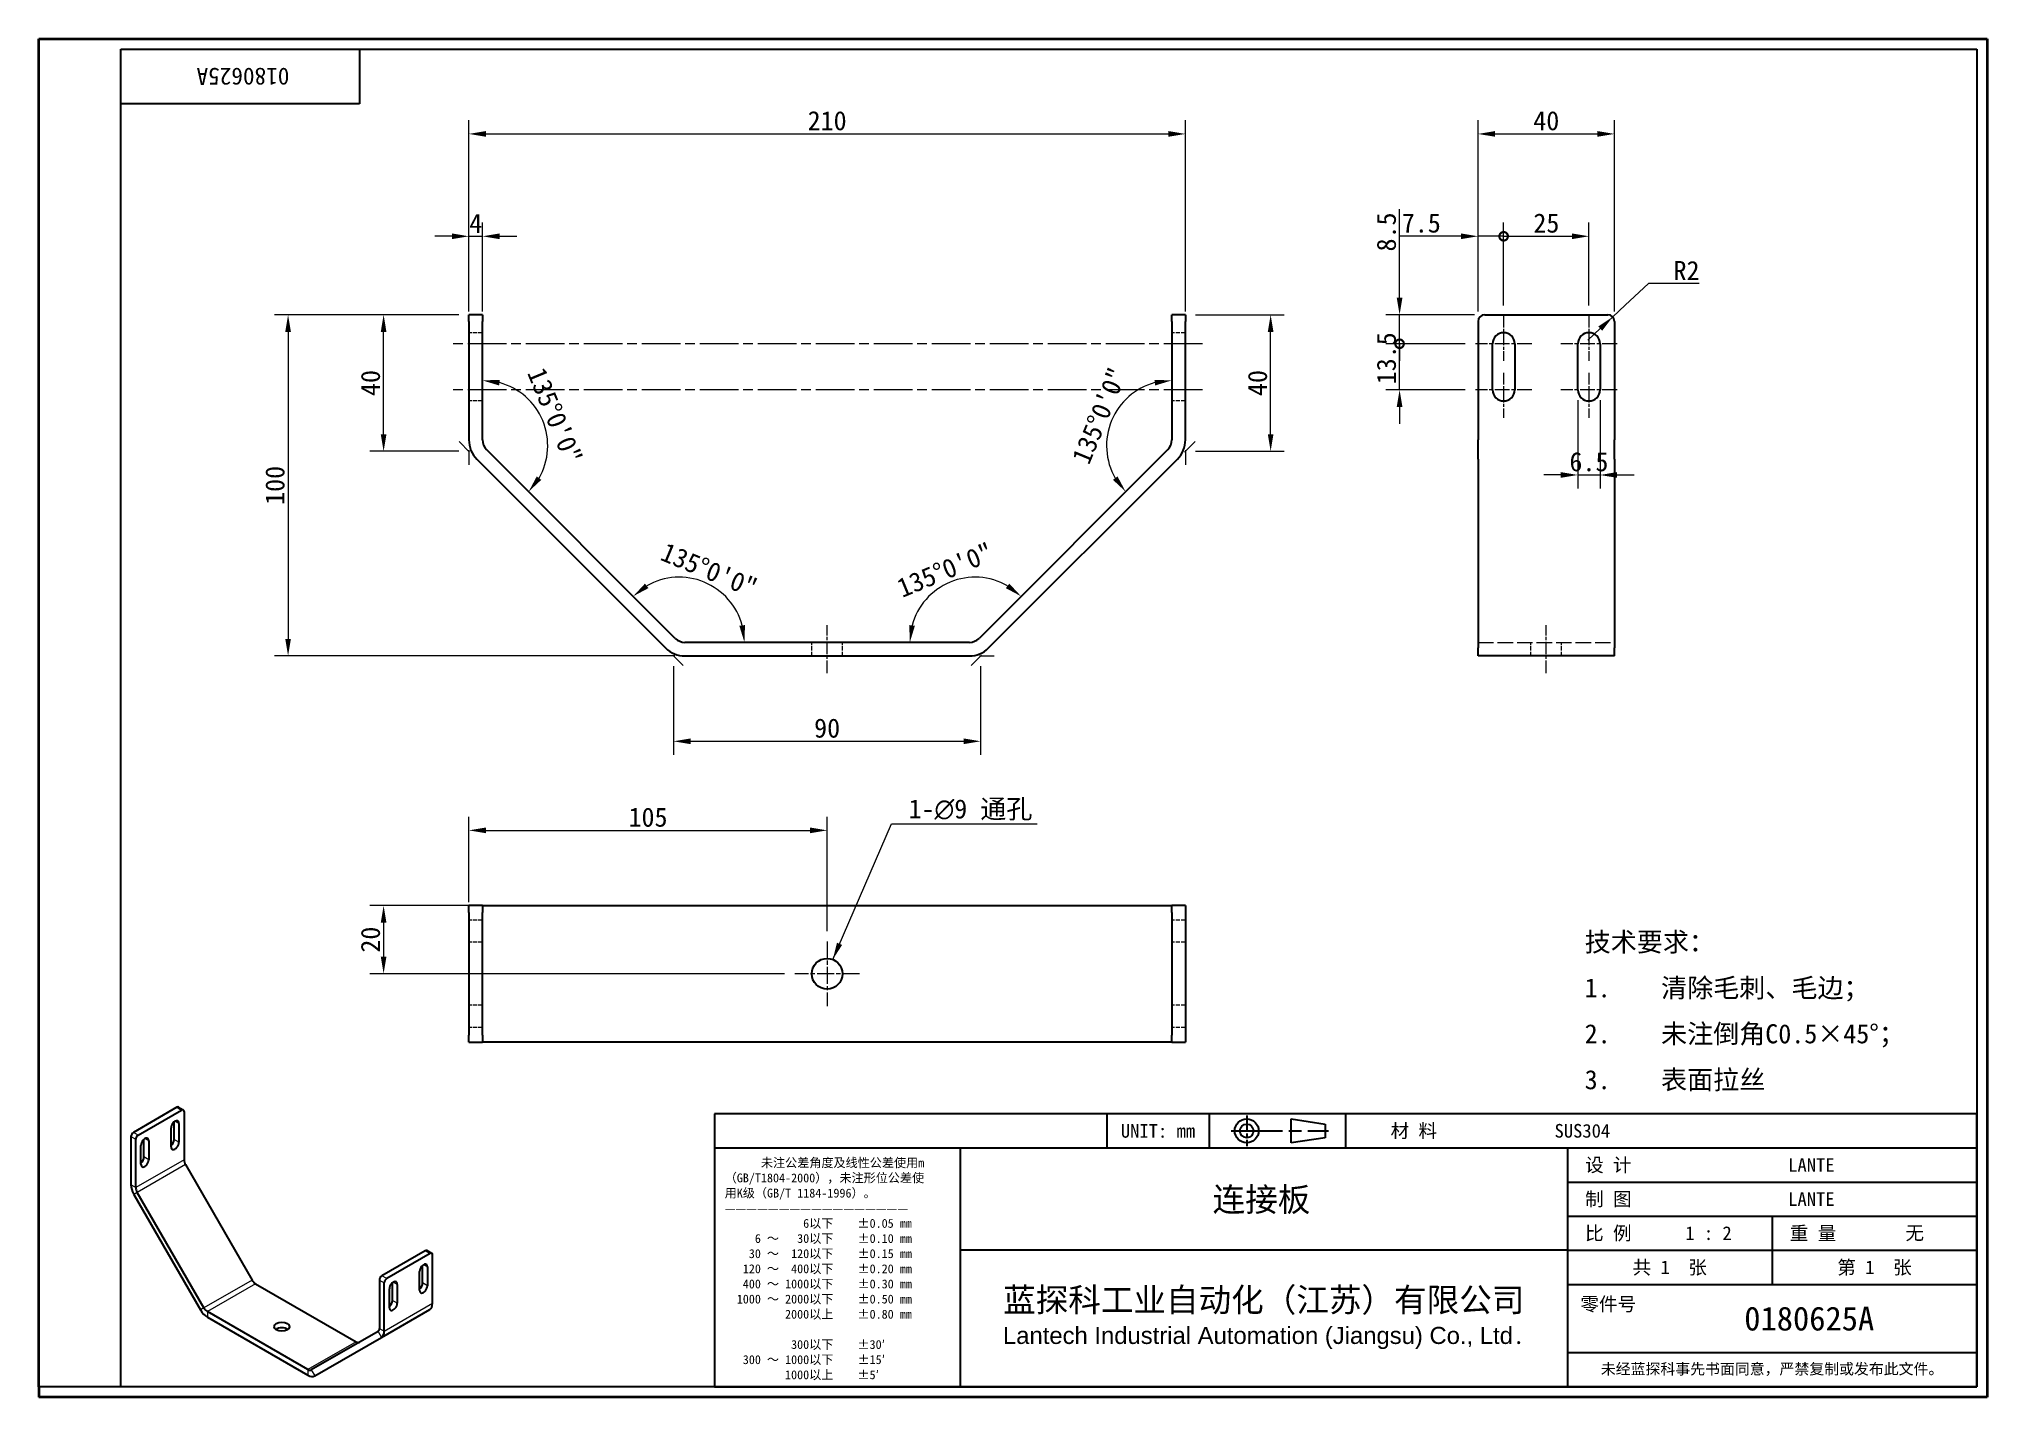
# Model space of a CAD drawing. Header units: millimetres. Extents: x 12 to 583, y 11 to 409.
import ezdxf
from ezdxf.enums import TextEntityAlignment as Align

# ---------------------------------------------------------------- set-up
doc = ezdxf.new("R2010")
doc.units = ezdxf.units.MM
doc.header["$LTSCALE"] = 2
doc.linetypes.add('CHAIN', pattern=[0.3543, 0.2362, -0.0295, 0.0591, -0.0295])
doc.linetypes.add('DASHED', pattern=[0.2067, 0.1654, -0.0413])
for name, color, linetype, lineweight in [('1', 7, 'Continuous', 18), ('可见 (ISO)', 7, 'Continuous', 25), ('可见窄的 (ISO)', 7, 'Continuous', 18), ('图框 (ISO)', 7, 'Continuous', 35), ('标题 (ISO)', 7, 'Continuous', 25)]:
    doc.layers.add(name, color=color, linetype=linetype, lineweight=lineweight)
for name, color, linetype, lineweight, true_color in [('中心标记 (ISO)', 1, 'CHAIN', 18, 0xff0000), ('中心线 (ISO)', 1, 'CHAIN', 18, 0xff0000), ('尺寸 (ISO)', 7, 'Continuous', 18, 0x008000), ('符号 (ISO)', 7, 'Continuous', 18, 0x008000), ('隐藏 (ISO)', 5, 'DASHED', 18, 0x0000ff)]:
    doc.layers.add(name, color=color, linetype=linetype, lineweight=lineweight, true_color=true_color)
doc.styles.add('文本样式164', font='SimSun.ttf')
doc.styles.add('文本样式165', font='SimSun.ttf')
doc.styles.add('文本样式74', font='SimSun.ttf')
doc.styles.add('最新国标', font='simfang.ttf')
doc.styles.add('注释文本 (ISO)', font='simfang.ttf')
doc.dimstyles.new('默认 (GB)', dxfattribs={"dimscale": 2, "dimtxt": 2.8, "dimasz": 2.5, "dimexe": 2, "dimexo": 1.5, "dimgap": 0.5, "dimtad": 1, "dimtoh": 1, "dimdsep": 46, "dimtxsty": '最新国标', "dimcen": 0.09, "dimdle": 10, "dimclrd": 256, "dimclre": 256, "dimclrt": 256, "dimaunit": 1, "dimadec": 3, "dimazin": 2, "dimtfac": 0.535714, "dimtdec": 3, "dimtmove": 0, "dimatfit": 3, "dimfxl": 0, "dimtolj": 1, "dimlwd": -1, "dimlwe": -1, "dimarcsym": 0})
doc.dimstyles.new('默认 (GB)$7', dxfattribs={"dimscale": 2, "dimtxt": 2.8, "dimasz": 2.5, "dimexe": 2, "dimexo": 1.5, "dimgap": 0.5, "dimtad": 1, "dimtoh": 1, "dimdsep": 46, "dimtxsty": '最新国标', "dimcen": 0.09, "dimdle": 10, "dimclrd": 256, "dimclre": 256, "dimclrt": 256, "dimaunit": 1, "dimadec": 3, "dimazin": 2, "dimtfac": 0.535714, "dimtdec": 3, "dimtmove": 0, "dimatfit": 3, "dimfxl": 0, "dimtolj": 1, "dimlwd": -1, "dimlwe": -1, "dimarcsym": 0})

# ---------------------------------------------------------------- blocks, each defined once
blk = doc.blocks.new('图框 最新国标')
at = {"layer": '图框 (ISO)'}
for p, q in [((6, 7), (6, 204.5)), ((6, 204.5), (291.5, 204.5)), ((291.5, 204.5), (291.5, 5.5)), ((6, 7), (6, 5.5)), ((6, 7), (6, 5.5)), ((291.5, 5.5), (6, 5.5))]:
    blk.add_line(p, q, dxfattribs=at)
at = {"layer": '图框 (ISO)', "color": 7, "linetype": 'Continuous', "lineweight": 25}
for p, q in [((18, 203), (290, 203)), ((18, 7), (18, 203)), ((18, 203), (290, 203)), ((53, 203), (53, 195)), ((290, 203), (290, 7)), ((290, 203), (290, 7)), ((53, 195), (18, 195)), ((290, 7), (6, 7)), ((290, 7), (18, 7))]:
    blk.add_line(p, q, dxfattribs=at)
at = {"layer": '图框 (ISO)', "style": '文本样式74'}
blk.add_attdef('零件代号_001', (42.7, 200.25), '', height=2.5, rotation=180, dxfattribs=at)
blk = doc.blocks.new('标题栏 最新国标')
at = {"layer": '标题 (ISO)'}
for p, q in [((381.98, -183.84), (196.98, -183.84)), ((196.98, -183.84), (196.98, -223.84)), ((254.48, -183.84), (254.48, -188.84)), ((269.48, -183.84), (269.48, -188.84)), ((281.48, -188.09), (281.48, -184.59)), ((281.48, -184.59), (286.48, -185.34)), ((286.48, -185.34), (286.48, -187.34)), ((289.48, -183.84), (289.48, -188.84)), ((381.98, -223.84), (381.98, -183.84)), ((383.48, -183.84), (383.48, -225.34)), ((286.48, -187.34), (281.48, -188.09)), ((196.98, -188.84), (381.98, -188.84)), ((232.98, -188.84), (232.98, -223.84)), ((321.98, -188.84), (321.98, -223.84)), ((321.98, -193.84), (381.98, -193.84)), ((321.98, -198.84), (381.98, -198.84)), ((351.98, -198.84), (351.98, -208.84)), ((321.98, -203.84), (232.98, -203.84)), ((321.98, -203.84), (381.98, -203.84)), ((321.98, -208.84), (381.98, -208.84)), ((321.98, -218.84), (381.98, -218.84)), ((196.98, -223.84), (381.98, -223.84)), ((383.48, -225.34), (196.98, -225.34))]:
    blk.add_line(p, q, dxfattribs=at)
at = {"layer": '标题 (ISO)', "linetype": 'CHAIN', "ltscale": 5.000333}
blk.add_line((274.98, -184.09), (274.98, -188.59), dxfattribs=at)
at = {"layer": '标题 (ISO)', "linetype": 'CHAIN', "ltscale": 15.834605}
blk.add_line((272.73, -186.34), (286.98, -186.34), dxfattribs=at)
at = {"layer": '标题 (ISO)'}
for radius in [1.75, 1]:
    blk.add_circle((274.98, -186.34), radius, dxfattribs=at)
at = {"layer": '1', "style": '文本样式164'}
for s, p in [('UNIT: mm', (261.98, -186.34)), ('材 料', (299.48, -186.34)), ('设 计', (327.98, -191.34)), ('制 图', (327.98, -196.34)), ('比 例', (327.98, -201.34)), ('重 量', (357.98, -201.34)), ('共 1  张', (336.98, -206.34)), ('第 1  张', (366.98, -206.34))]:
    blk.add_text(s, height=2, dxfattribs=at).set_placement(p, align=Align.MIDDLE_CENTER)
at = {"layer": '标题 (ISO)', "style": '注释文本 (ISO)'}
for s, insert, char_height, attachment_point, line_spacing_factor in [('\\fSimSun|b0|i0;{\\H1.3000;      未注公差角度及线性公差使用m\\P}\\fSimSun|b0|i0;{\\H1.3000;（GB/T1804-2000），未注形位公差使\\P}\\fSimSun|b0|i0;{\\H1.3000;用K级（GB/T 1184-1996）。\\P}\\fSimSun|b0|i0;{\\H1.3000;—————————————————\\P}\\fSimSun|b0|i0;{\\H1.3000;             6以下    ±0.05 mm\\P}\\fSimSun|b0|i0;{\\H1.3000;     6 ～   30以下    ±0.10 mm\\P}\\fSimSun|b0|i0;{\\H1.3000;    30 ～  120以下    ±0.15 mm\\P}\\fSimSun|b0|i0;{\\H1.3000;   120 ～  400以下    ±0.20 mm\\P}\\fSimSun|b0|i0;{\\H1.3000;   400 ～ 1000以下    ±0.30 mm\\P}\\fSimSun|b0|i0;{\\H1.3000;  1000 ～ 2000以下    ±0.50 mm\\P}\\fSimSun|b0|i0;{\\H1.3000;          2000以上    ±0.80 mm\\P}\\fSimSun|b0|i0;{\\H1.3000;\\P}\\fSimSun|b0|i0;{\\H1.3000;           300以下    ±30′\\P}\\fSimSun|b0|i0;{\\H1.3000;   300 ～ 1000以下    ±15′\\P}\\fSimSun|b0|i0;{\\H1.3000;          1000以上    ±5′}', (198.48, -206.63), 1.3, 4, 1.023913), ('{\\fMicrosoft YaHei|b0|i0|c134|p34;\\H1.75x;蓝探科工业自动化（江苏）有限公司\\P\\fArial|b0|i0|c0|p34;\\H0.71429x;Lantech Industrial Automation (Jiangsu) Co., Ltd\\fFangSong|b0|i0|c134|p49;.\\H1.15195x; }', (277.48, -213.84), 2, 5, 0.978695)]:
    blk.add_mtext(s, dxfattribs=dict(at, insert=insert, char_height=char_height, attachment_point=attachment_point, line_spacing_factor=line_spacing_factor))
at = {"layer": '标题 (ISO)', "attachment_point": 5, "style": '注释文本 (ISO)'}
for s, insert, char_height in [('\\fFangSong|b0|i0;零件号', (327.98, -211.84), 2), ('\\fSimSun|b0|i0;{\\H1.6000;未经蓝探科事先书面同意，严禁复制或发布此文件。}', (351.98, -221.34), 1.6)]:
    blk.add_mtext(s, dxfattribs=dict(at, insert=insert, char_height=char_height))
at = {"layer": '标题 (ISO)'}
for tag, p, height, style in [('材料_001', (320.09, -187.33), 2, '注释文本 (ISO)'), ('设计人_001', (354.34, -192.34), 2, '注释文本 (ISO)'), ('库存编号_001', (269.98, -198.14), 3.5, '文本样式165'), ('设计人_001', (354.34, -197.34), 2, '注释文本 (ISO)'), ('视图比例_001', (339.26, -202.33), 2, '注释文本 (ISO)'), ('质量\\P3;_001', (371.53, -202.3), 2, '注释文本 (ISO)'), ('零件代号_001', (347.9, -215.59), 3.5, '文本样式165')]:
    blk.add_attdef(tag, p, '', height=height, dxfattribs=dict(at, style=style))
blk = doc.blocks.new('*D5')
at = {"layer": 'Defpoints', "color": 0, "transparency": 16777216}
for p in [(113.02, 328.17), (138.02, 328.17), (138.02, 288.17)]:
    blk.add_point(p, dxfattribs=at)
at = {"layer": '尺寸 (ISO)', "color": 116, "true_color": 0x00803f, "transparency": 16777216}
for p, q in [((135.02, 328.17), (109.02, 328.17)), ((113.02, 293.17), (113.02, 323.17)), ((135.02, 288.17), (109.02, 288.17))]:
    blk.add_line(p, q, dxfattribs=at)
for points in [[(112.19, 323.17), (113.85, 323.17), (113.02, 328.17)], [(112.19, 293.17), (113.85, 293.17), (113.02, 288.17)]]:
    blk.add_solid(points, dxfattribs=at)
at = {"layer": '尺寸 (ISO)', "transparency": 16777216, "insert": (109.19, 308.17), "char_height": 5.6, "attachment_point": 5, "rotation": 90, "style": '最新国标'}
blk.add_mtext('\\A1;40', dxfattribs=at)
blk = doc.blocks.new('*D6')
at = {"layer": 'Defpoints', "color": 0, "transparency": 16777216}
for p in [(213.18, 245.68), (197.56, 234.29), (199.68, 232.17), (284.71, 232.17)]:
    blk.add_point(p, dxfattribs=at)
at = {"layer": '尺寸 (ISO)', "color": 116, "true_color": 0x00803f, "transparency": 16777216}
blk.add_arc((199.68, 232.17), 19.1, 15.0432, 119.9568, dxfattribs=at)
for points in [[(190.65, 248.06), (189.63, 249.38), (186.17, 245.68)], [(218.95, 237.24), (217.29, 237.02), (218.78, 232.17)]]:
    blk.add_solid(points, dxfattribs=at)
at = {"layer": '尺寸 (ISO)', "transparency": 16777216, "insert": (208.45, 253.36), "char_height": 5.6, "attachment_point": 5, "rotation": 337.5, "style": '最新国标'}
blk.add_mtext('\\A1;135°0\'0"', dxfattribs=at)
blk = doc.blocks.new('*D7')
at = {"layer": 'Defpoints', "color": 0, "transparency": 16777216}
for p in [(342.85, 288.66), (286.36, 251.27), (283.36, 232.17), (286.36, 232.17)]:
    blk.add_point(p, dxfattribs=at)
at = {"layer": '尺寸 (ISO)', "color": 116, "true_color": 0x00803f, "transparency": 16777216}
blk.add_arc((286.36, 232.17), 19.1, 60.0432, 164.9568, dxfattribs=at)
for points in [[(296.41, 249.38), (295.39, 248.06), (299.87, 245.68)], [(268.75, 237.02), (267.09, 237.24), (267.26, 232.17)]]:
    blk.add_solid(points, dxfattribs=at)
at = {"layer": '尺寸 (ISO)', "transparency": 16777216, "insert": (277.59, 253.36), "char_height": 5.6, "attachment_point": 5, "rotation": 22.5, "style": '最新国标'}
blk.add_mtext('\\A1;135°0\'0"', dxfattribs=at)
blk = doc.blocks.new('*D8')
at = {"layer": 'Defpoints', "color": 0, "transparency": 16777216}
for p in [(198.02, 228.17), (288.02, 228.17), (288.02, 203.17)]:
    blk.add_point(p, dxfattribs=at)
at = {"layer": '尺寸 (ISO)', "color": 116, "true_color": 0x00803f, "transparency": 16777216}
for p, q in [((198.02, 225.17), (198.02, 199.17)), ((288.02, 225.17), (288.02, 199.17)), ((203.02, 203.17), (283.02, 203.17))]:
    blk.add_line(p, q, dxfattribs=at)
for points in [[(203.02, 204.01), (203.02, 202.34), (198.02, 203.17)], [(283.02, 204.01), (283.02, 202.34), (288.02, 203.17)]]:
    blk.add_solid(points, dxfattribs=at)
at = {"layer": '尺寸 (ISO)', "transparency": 16777216, "insert": (243.02, 207.01), "char_height": 5.6, "attachment_point": 5, "style": '最新国标'}
blk.add_mtext('\\A1;90', dxfattribs=at)
blk = doc.blocks.new('*D9')
at = {"layer": 'Defpoints', "color": 0, "transparency": 16777216}
for p in [(142.02, 351.17), (138.02, 326.17), (142.02, 326.17)]:
    blk.add_point(p, dxfattribs=at)
at = {"layer": '尺寸 (ISO)', "color": 116, "true_color": 0x00803f, "transparency": 16777216}
for p, q in [((138.02, 329.17), (138.02, 355.17)), ((142.02, 329.17), (142.02, 355.17)), ((133.02, 351.17), (128.02, 351.17)), ((138.02, 351.17), (142.02, 351.17)), ((147.02, 351.17), (152.02, 351.17))]:
    blk.add_line(p, q, dxfattribs=at)
for points in [[(133.02, 352.01), (133.02, 350.34), (138.02, 351.17)], [(147.02, 352.01), (147.02, 350.34), (142.02, 351.17)]]:
    blk.add_solid(points, dxfattribs=at)
at = {"layer": '尺寸 (ISO)', "transparency": 16777216, "insert": (140.02, 354.97), "char_height": 5.6, "attachment_point": 5, "style": '最新国标'}
blk.add_mtext('\\A1;4', dxfattribs=at)
blk = doc.blocks.new('*D10')
at = {"layer": 'Defpoints', "color": 0, "transparency": 16777216}
for p in [(348.02, 381.17), (138.02, 326.17), (348.02, 326.17)]:
    blk.add_point(p, dxfattribs=at)
at = {"layer": '尺寸 (ISO)', "color": 116, "true_color": 0x00803f, "transparency": 16777216}
for p, q in [((138.02, 329.17), (138.02, 385.17)), ((348.02, 329.17), (348.02, 385.17)), ((143.02, 381.17), (343.02, 381.17))]:
    blk.add_line(p, q, dxfattribs=at)
for points in [[(143.02, 382.01), (143.02, 380.34), (138.02, 381.17)], [(343.02, 382.01), (343.02, 380.34), (348.02, 381.17)]]:
    blk.add_solid(points, dxfattribs=at)
at = {"layer": '尺寸 (ISO)', "transparency": 16777216, "insert": (243.02, 385.01), "char_height": 5.6, "attachment_point": 5, "style": '最新国标'}
blk.add_mtext('\\A1;210', dxfattribs=at)
blk = doc.blocks.new('*D11')
at = {"layer": 'Defpoints', "color": 0, "transparency": 16777216}
for p in [(142.02, 292.83), (142.02, 289.83), (161.12, 289.83), (198.51, 233.35)]:
    blk.add_point(p, dxfattribs=at)
at = {"layer": '尺寸 (ISO)', "color": 116, "true_color": 0x00803f, "transparency": 16777216}
blk.add_arc((142.02, 289.83), 19.1, 330.0432, 74.9568, dxfattribs=at)
for points in [[(146.87, 307.45), (147.09, 309.1), (142.02, 308.93)], [(159.23, 279.79), (157.91, 280.8), (155.52, 276.33)]]:
    blk.add_solid(points, dxfattribs=at)
at = {"layer": '尺寸 (ISO)', "transparency": 16777216, "insert": (163.21, 298.61), "char_height": 5.6, "attachment_point": 5, "rotation": 292.5, "style": '最新国标'}
blk.add_mtext('\\A1;135°0\'0"', dxfattribs=at)
blk = doc.blocks.new('*D12')
at = {"layer": 'Defpoints', "color": 0, "transparency": 16777216}
for p in [(344.02, 326.17), (330.52, 303.34), (341.9, 287.71), (344.02, 289.83)]:
    blk.add_point(p, dxfattribs=at)
at = {"layer": '尺寸 (ISO)', "color": 116, "true_color": 0x00803f, "transparency": 16777216}
blk.add_arc((344.02, 289.83), 19.1, 105.0432, 209.9568, dxfattribs=at)
for points in [[(338.95, 309.1), (339.17, 307.45), (344.02, 308.93)], [(328.13, 280.8), (326.81, 279.79), (330.52, 276.33)]]:
    blk.add_solid(points, dxfattribs=at)
at = {"layer": '尺寸 (ISO)', "transparency": 16777216, "insert": (322.83, 298.61), "char_height": 5.6, "attachment_point": 5, "rotation": 67.5, "style": '最新国标'}
blk.add_mtext('\\A1;135°0\'0"', dxfattribs=at)
blk = doc.blocks.new('*D13')
at = {"layer": 'Defpoints', "color": 0, "transparency": 16777216}
for p in [(243.02, 177.07), (138.02, 153.04), (243.02, 144.54)]:
    blk.add_point(p, dxfattribs=at)
at = {"layer": '尺寸 (ISO)', "color": 116, "true_color": 0x00803f, "transparency": 16777216}
for p, q in [((138.02, 156.04), (138.02, 181.07)), ((143.02, 177.07), (238.02, 177.07)), ((243.02, 147.54), (243.02, 181.07))]:
    blk.add_line(p, q, dxfattribs=at)
for points in [[(143.02, 177.9), (143.02, 176.23), (138.02, 177.07)], [(238.02, 177.9), (238.02, 176.23), (243.02, 177.07)]]:
    blk.add_solid(points, dxfattribs=at)
at = {"layer": '尺寸 (ISO)', "transparency": 16777216, "insert": (190.52, 180.9), "char_height": 5.6, "attachment_point": 5, "style": '最新国标'}
blk.add_mtext('\\A1;105', dxfattribs=at)
blk = doc.blocks.new('*D14')
at = {"layer": 'Defpoints', "color": 0, "transparency": 16777216}
for p in [(143.19, 155.04), (113.02, 135.04), (233.52, 135.04)]:
    blk.add_point(p, dxfattribs=at)
at = {"layer": '尺寸 (ISO)', "color": 116, "true_color": 0x00803f, "transparency": 16777216}
for p, q in [((140.19, 155.04), (109.02, 155.04)), ((113.02, 150.04), (113.02, 140.04)), ((230.52, 135.04), (109.02, 135.04))]:
    blk.add_line(p, q, dxfattribs=at)
for points in [[(112.19, 150.04), (113.85, 150.04), (113.02, 155.04)], [(112.19, 140.04), (113.85, 140.04), (113.02, 135.04)]]:
    blk.add_solid(points, dxfattribs=at)
at = {"layer": '尺寸 (ISO)', "transparency": 16777216, "insert": (109.19, 145.04), "char_height": 5.6, "attachment_point": 5, "rotation": 90, "style": '最新国标'}
blk.add_mtext('\\A1;20', dxfattribs=at)
blk = doc.blocks.new('_DotSmall')
at = {"color": 0, "linetype": 'ByBlock', "const_width": 0.5}
blk.add_lwpolyline([(-0.0625, 0, 1), (0.0625, 0, 1)], format="xyb", close=True, dxfattribs=at)
blk = doc.blocks.new('*D15')
at = {"layer": 'Defpoints', "color": 0, "transparency": 16777216}
for p in [(441.31, 351.17), (433.81, 326.17), (441.31, 327.92)]:
    blk.add_point(p, dxfattribs=at)
at = {"layer": '尺寸 (ISO)', "color": 116, "true_color": 0x00803f, "transparency": 16777216}
for p, q in [((433.81, 329.17), (433.81, 355.17)), ((441.31, 330.92), (441.31, 355.17)), ((428.81, 351.17), (410.55, 351.17)), ((441.31, 351.17), (433.81, 351.17)), ((441.31, 351.17), (451.31, 351.17))]:
    blk.add_line(p, q, dxfattribs=at)
blk.add_solid([(428.81, 352.01), (428.81, 350.34), (433.81, 351.17)], dxfattribs=at)
at = {"layer": '尺寸 (ISO)', "color": 116, "true_color": 0x00803f, "transparency": 16777216, "xscale": 5, "yscale": 5, "zscale": 5, "rotation": 180}
blk.add_blockref('_DotSmall', (441.31, 351.17), dxfattribs=at)
at = {"layer": '尺寸 (ISO)', "transparency": 16777216, "insert": (417.18, 355.02), "char_height": 5.6, "attachment_point": 5, "style": '最新国标'}
blk.add_mtext('\\A1;7.5', dxfattribs=at)
blk = doc.blocks.new('*D17')
at = {"layer": 'Defpoints', "color": 0, "transparency": 16777216}
for p in [(466.31, 351.17), (441.31, 327.92), (466.31, 327.92)]:
    blk.add_point(p, dxfattribs=at)
at = {"layer": '尺寸 (ISO)', "color": 116, "true_color": 0x00803f, "transparency": 16777216}
for p, q in [((441.31, 330.92), (441.31, 355.17)), ((466.31, 330.92), (466.31, 355.17)), ((441.31, 351.17), (461.31, 351.17))]:
    blk.add_line(p, q, dxfattribs=at)
blk.add_solid([(461.31, 352.01), (461.31, 350.34), (466.31, 351.17)], dxfattribs=at)
at = {"layer": '尺寸 (ISO)', "color": 116, "true_color": 0x00803f, "transparency": 16777216, "xscale": 5, "yscale": 5, "zscale": 5, "rotation": 180}
blk.add_blockref('_DotSmall', (441.31, 351.17), dxfattribs=at)
at = {"layer": '尺寸 (ISO)', "transparency": 16777216, "insert": (453.84, 355.01), "char_height": 5.6, "attachment_point": 5, "style": '最新国标'}
blk.add_mtext('\\A1;25', dxfattribs=at)
blk = doc.blocks.new('*D18')
at = {"layer": 'Defpoints', "color": 0, "transparency": 16777216}
for p in [(473.81, 381.17), (433.81, 326.17), (473.81, 326.17)]:
    blk.add_point(p, dxfattribs=at)
at = {"layer": '尺寸 (ISO)', "color": 116, "true_color": 0x00803f, "transparency": 16777216}
for p, q in [((433.81, 329.17), (433.81, 385.17)), ((473.81, 329.17), (473.81, 385.17)), ((438.81, 381.17), (468.81, 381.17))]:
    blk.add_line(p, q, dxfattribs=at)
for points in [[(438.81, 382.01), (438.81, 380.34), (433.81, 381.17)], [(468.81, 382.01), (468.81, 380.34), (473.81, 381.17)]]:
    blk.add_solid(points, dxfattribs=at)
at = {"layer": '尺寸 (ISO)', "transparency": 16777216, "insert": (453.81, 385.01), "char_height": 5.6, "attachment_point": 5, "style": '最新国标'}
blk.add_mtext('\\A1;40', dxfattribs=at)
blk = doc.blocks.new('*D19')
at = {"layer": 'Defpoints', "color": 0, "transparency": 16777216}
for p in [(410.81, 319.67), (433.06, 319.67), (433.06, 306.17)]:
    blk.add_point(p, dxfattribs=at)
at = {"layer": '尺寸 (ISO)', "color": 116, "true_color": 0x00803f, "transparency": 16777216}
for p, q in [((430.06, 319.67), (406.81, 319.67)), ((410.81, 311.17), (410.81, 319.67)), ((410.81, 306.17), (410.81, 311.17)), ((430.06, 306.17), (406.81, 306.17)), ((410.81, 301.17), (410.81, 296.17))]:
    blk.add_line(p, q, dxfattribs=at)
blk.add_solid([(409.98, 301.17), (411.65, 301.17), (410.81, 306.17)], dxfattribs=at)
at = {"layer": '尺寸 (ISO)', "color": 116, "true_color": 0x00803f, "transparency": 16777216, "xscale": 5, "yscale": 5, "zscale": 5, "rotation": 270}
blk.add_blockref('_DotSmall', (410.81, 319.67), dxfattribs=at)
at = {"layer": '尺寸 (ISO)', "transparency": 16777216, "insert": (406.97, 315.42), "char_height": 5.6, "attachment_point": 5, "rotation": 90, "style": '最新国标'}
blk.add_mtext('\\A1;13.5', dxfattribs=at)
blk = doc.blocks.new('*D20')
at = {"layer": 'Defpoints', "color": 0, "transparency": 16777216}
for p in [(410.81, 328.17), (435.81, 328.17), (433.06, 319.67)]:
    blk.add_point(p, dxfattribs=at)
at = {"layer": '尺寸 (ISO)', "color": 116, "true_color": 0x00803f, "transparency": 16777216}
for p, q in [((410.81, 333.17), (410.81, 359.15)), ((432.81, 328.17), (406.81, 328.17)), ((410.81, 319.67), (410.81, 328.17)), ((430.06, 319.67), (406.81, 319.67)), ((410.81, 319.67), (410.81, 314.67))]:
    blk.add_line(p, q, dxfattribs=at)
blk.add_solid([(409.98, 333.17), (411.65, 333.17), (410.81, 328.17)], dxfattribs=at)
at = {"layer": '尺寸 (ISO)', "color": 116, "true_color": 0x00803f, "transparency": 16777216, "xscale": 5, "yscale": 5, "zscale": 5, "rotation": 90}
blk.add_blockref('_DotSmall', (410.81, 319.67), dxfattribs=at)
at = {"layer": '尺寸 (ISO)', "transparency": 16777216, "insert": (406.97, 352.44), "char_height": 5.6, "attachment_point": 5, "rotation": 90, "style": '最新国标'}
blk.add_mtext('\\A1;8.5', dxfattribs=at)
blk = doc.blocks.new('*D21')
at = {"layer": 'Defpoints', "color": 0, "transparency": 16777216}
for p in [(463.06, 306.17), (469.56, 306.17), (469.56, 281.22)]:
    blk.add_point(p, dxfattribs=at)
at = {"layer": '尺寸 (ISO)', "color": 116, "true_color": 0x00803f, "transparency": 16777216}
for p, q in [((463.06, 303.17), (463.06, 277.22)), ((469.56, 303.17), (469.56, 277.22)), ((458.06, 281.22), (453.06, 281.22)), ((463.06, 281.22), (469.56, 281.22)), ((474.56, 281.22), (479.56, 281.22))]:
    blk.add_line(p, q, dxfattribs=at)
for points in [[(458.06, 282.06), (458.06, 280.39), (463.06, 281.22)], [(474.56, 282.06), (474.56, 280.39), (469.56, 281.22)]]:
    blk.add_solid(points, dxfattribs=at)
at = {"layer": '尺寸 (ISO)', "transparency": 16777216, "insert": (466.31, 285.07), "char_height": 5.6, "attachment_point": 5, "style": '最新国标'}
blk.add_mtext('\\A1;6.5', dxfattribs=at)
blk = doc.blocks.new('*D22')
at = {"layer": 'Defpoints', "color": 0, "transparency": 16777216}
for p in [(138.02, 328.17), (85.02, 228.17), (201.33, 228.17)]:
    blk.add_point(p, dxfattribs=at)
at = {"layer": '尺寸 (ISO)', "color": 116, "true_color": 0x00803f, "transparency": 16777216}
for p, q in [((135.02, 328.17), (81.02, 328.17)), ((85.02, 323.17), (85.02, 233.17)), ((198.33, 228.17), (81.02, 228.17))]:
    blk.add_line(p, q, dxfattribs=at)
for points in [[(84.19, 323.17), (85.85, 323.17), (85.02, 328.17)], [(84.19, 233.17), (85.85, 233.17), (85.02, 228.17)]]:
    blk.add_solid(points, dxfattribs=at)
at = {"layer": '尺寸 (ISO)', "transparency": 16777216, "insert": (81.19, 278.17), "char_height": 5.6, "attachment_point": 5, "rotation": 90, "style": '最新国标'}
blk.add_mtext('\\A1;100', dxfattribs=at)
blk = doc.blocks.new('*D23')
at = {"layer": 'Defpoints', "color": 0, "transparency": 16777216}
for p in [(348.02, 328.17), (373.02, 328.17), (348.02, 288.17)]:
    blk.add_point(p, dxfattribs=at)
at = {"layer": '尺寸 (ISO)', "color": 116, "true_color": 0x00803f, "transparency": 16777216}
for p, q in [((351.02, 328.17), (377.02, 328.17)), ((373.02, 293.17), (373.02, 323.17)), ((351.02, 288.17), (377.02, 288.17))]:
    blk.add_line(p, q, dxfattribs=at)
for points in [[(372.19, 323.17), (373.85, 323.17), (373.02, 328.17)], [(372.19, 293.17), (373.85, 293.17), (373.02, 288.17)]]:
    blk.add_solid(points, dxfattribs=at)
at = {"layer": '尺寸 (ISO)', "transparency": 16777216, "insert": (369.19, 308.17), "char_height": 5.6, "attachment_point": 5, "rotation": 90, "style": '最新国标'}
blk.add_mtext('\\A1;40', dxfattribs=at)
blk = doc.blocks.new('*D24')
at = {"layer": 'Defpoints', "color": 0, "transparency": 16777216}
for p in [(471.81, 326.17), (473.27, 327.54)]:
    blk.add_point(p, dxfattribs=at)
at = {"layer": '尺寸 (ISO)', "color": 116, "true_color": 0x00803f, "transparency": 16777216}
for p, q in [((483.73, 337.34), (476.92, 330.96)), ((498.64, 337.34), (483.73, 337.34)), ((471.81, 326.17), (473.27, 327.54)), ((473.27, 327.54), (476.92, 330.96)), ((469.63, 324.12), (465.98, 320.7))]:
    blk.add_line(p, q, dxfattribs=at)
blk.add_solid([(469.06, 324.73), (470.2, 323.51), (473.27, 327.54)], dxfattribs=at)
at = {"layer": '尺寸 (ISO)', "transparency": 16777216, "insert": (494.92, 341.14), "char_height": 5.6, "attachment_point": 5, "style": '最新国标'}
blk.add_mtext('\\A1;R2', dxfattribs=at)

msp = doc.modelspace()

# ---------------------------------------------------------------- linework, layer by layer
at = {"layer": '中心标记 (ISO)', "ltscale": 7.361649}
for p, q in [((441.315, 327.924), (441.315, 314.674)), ((466.315, 327.924), (466.315, 314.674)), ((441.315, 311.174), (441.315, 297.924)), ((466.315, 311.174), (466.315, 297.924))]:
    msp.add_line(p, q, dxfattribs=at)
at = {"layer": '中心标记 (ISO)', "ltscale": 9.167361}
for p, q in [((449.565, 319.674), (433.065, 319.674)), ((474.565, 319.674), (458.065, 319.674)), ((449.565, 306.174), (433.065, 306.174)), ((474.565, 306.174), (458.065, 306.174))]:
    msp.add_line(p, q, dxfattribs=at)
at = {"layer": '中心标记 (ISO)', "ltscale": 10.556371}
for p, q in [((243.02, 144.543), (243.02, 125.543)), ((252.52, 135.043), (233.52, 135.043))]:
    msp.add_line(p, q, dxfattribs=at)
at = {"layer": '中心线 (ISO)', "ltscale": 23.990969}
for p, q in [((353.02, 319.674), (133.02, 319.674)), ((353.02, 306.174), (133.02, 306.174))]:
    msp.add_line(p, q, dxfattribs=at)
at = {"layer": '中心线 (ISO)', "ltscale": 7.778352}
for p, q in [((243.02, 223.174), (243.02, 237.174)), ((453.815, 223.174), (453.815, 237.174))]:
    msp.add_line(p, q, dxfattribs=at)
at = {"layer": '可见 (ISO)'}
for p, q in [((142.02, 328.174), (138.02, 328.174)), ((138.02, 326.174), (138.02, 328.174)), ((138.02, 326.174), (138.02, 291.487)), ((142.02, 328.174), (142.02, 326.174)), ((142.02, 291.487), (142.02, 326.174)), ((348.02, 328.174), (344.02, 328.174)), ((344.02, 326.174), (344.02, 328.174)), ((344.02, 326.174), (344.02, 291.487)), ((348.02, 328.174), (348.02, 326.174)), ((348.02, 291.487), (348.02, 326.174)), ((433.815, 326.174), (433.815, 291.487)), ((435.815, 328.174), (471.815, 328.174)), ((473.815, 326.174), (473.815, 291.487)), ((438.065, 306.174), (438.065, 319.674)), ((444.565, 319.674), (444.565, 306.174)), ((463.065, 306.174), (463.065, 319.674)), ((469.565, 319.674), (469.565, 306.174)), ((433.815, 285.831), (433.815, 291.487)), ((473.815, 285.831), (473.815, 291.487)), ((140.363, 285.831), (195.677, 230.517)), ((198.505, 233.345), (143.191, 288.659)), ((342.848, 288.659), (287.535, 233.345)), ((290.363, 230.517), (345.677, 285.831)), ((433.815, 285.831), (433.815, 230.517)), ((473.815, 285.831), (473.815, 230.517)), ((284.706, 232.174), (201.334, 232.174)), ((433.815, 228.174), (433.815, 230.517)), ((473.815, 228.174), (473.815, 230.517)), ((201.334, 228.174), (284.706, 228.174)), ((473.815, 228.174), (433.815, 228.174)), ((142.02, 155.043), (138.02, 155.043)), ((138.02, 153.043), (138.02, 155.043)), ((142.02, 155.043), (142.02, 153.043)), ((142.02, 155.043), (143.191, 155.043)), ((143.191, 155.043), (198.505, 155.043)), ((198.505, 155.043), (201.334, 155.043)), ((201.334, 155.043), (284.706, 155.043)), ((284.706, 155.043), (287.535, 155.043)), ((287.535, 155.043), (342.848, 155.043)), ((342.848, 155.043), (344.02, 155.043)), ((344.02, 153.043), (344.02, 155.043)), ((348.02, 155.043), (344.02, 155.043)), ((348.02, 155.043), (348.02, 153.043)), ((138.02, 153.043), (138.02, 117.043)), ((142.02, 117.043), (142.02, 153.043)), ((344.02, 153.043), (344.02, 117.043)), ((348.02, 153.043), (348.02, 117.043)), ((138.02, 115.043), (138.02, 117.043)), ((138.02, 115.043), (142.02, 115.043)), ((142.02, 117.043), (142.02, 115.043)), ((143.191, 115.043), (142.02, 115.043)), ((198.505, 115.043), (143.191, 115.043)), ((201.334, 115.043), (198.505, 115.043)), ((284.706, 115.043), (201.334, 115.043)), ((287.535, 115.043), (284.706, 115.043)), ((342.848, 115.043), (287.535, 115.043)), ((344.02, 115.043), (342.848, 115.043)), ((344.02, 115.043), (344.02, 117.043)), ((344.02, 115.043), (348.02, 115.043)), ((348.02, 117.043), (348.02, 115.043)), ((52.402, 95.916), (39.674, 88.568)), ((41.088, 87.751), (53.816, 95.1)), ((51.606, 86.476), (51.606, 91.645)), ((52.902, 95.966), (54.316, 95.149)), ((54.523, 94.692), (54.523, 80.531)), ((38.967, 87.343), (38.967, 73.183)), ((40.381, 72.366), (40.381, 86.527)), ((42.768, 81.373), (42.768, 86.542)), ((44.182, 86.067), (44.182, 80.556)), ((50.722, 84.332), (50.722, 89.844)), ((53.021, 91.171), (53.021, 85.659)), ((41.884, 79.229), (41.884, 84.741)), ((54.937, 79.137), (74.494, 45.265)), ((39.795, 70.395), (59.352, 36.522)), ((60.352, 37.1), (40.795, 70.972)), ((125.234, 53.867), (112.506, 46.518)), ((126.648, 53.05), (113.92, 45.702)), ((127.148, 53.1), (125.734, 53.916)), ((127.355, 38.481), (127.355, 52.642)), ((123.554, 42.283), (123.554, 47.794)), ((124.438, 44.426), (124.438, 49.595)), ((125.853, 49.121), (125.853, 43.61)), ((75.494, 44.209), (104.97, 27.191)), ((111.799, 45.294), (111.799, 31.133)), ((113.213, 30.317), (113.213, 44.477)), ((114.716, 37.18), (114.716, 42.691)), ((115.6, 39.323), (115.6, 44.492)), ((117.014, 44.018), (117.014, 38.506)), ((90.828, 19.026), (61.352, 36.044)), ((61.352, 34.411), (90.828, 17.393)), ((112.385, 28.485), (126.527, 36.65)), ((111.385, 30.217), (91.828, 18.927)), ((92.828, 17.195), (112.385, 28.485))]:
    msp.add_line(p, q, dxfattribs=at)
msp.add_circle((243.02, 135.043), 4.5, dxfattribs=at)
for centre, radius, start, end in [((435.815, 326.174), 2, 90, 180), ((471.815, 326.174), 2, 0, 90), ((441.315, 319.674), 3.25, 0, 180), ((466.315, 319.674), 3.25, 0, 180), ((441.315, 306.174), 3.25, 180, 0), ((466.315, 306.174), 3.25, 180, 0), ((146.02, 291.487), 8, 180, 225), ((146.02, 291.487), 4, 180, 225), ((340.02, 291.487), 4, 315, 0), ((340.02, 291.487), 8, 315, 0), ((201.334, 236.174), 8, 225, 270), ((201.334, 236.174), 4, 225, 270), ((284.706, 236.174), 4, 270, 315), ((284.706, 236.174), 8, 270, 315)]:
    msp.add_arc(centre, radius, start, end, dxfattribs=at)
for centre, major_axis, start_param, end_param in [((51.872, 90.507), (0.813, 1.407), 5.4977871, 8.6393798), ((52.402, 95.1), (0.5, 0.866), 0, 0.7853982), ((53.816, 94.283), (0.5, 0.866), 5.4977871, 7.0685835), ((39.674, 87.751), (-0.5, -0.866), 3.9269908, 5.4977871), ((41.088, 86.935), (0.5, 0.866), 0.7853982, 2.3561945), ((43.033, 85.404), (0.813, 1.407), 5.4977871, 8.6393798), ((50.457, 85.812), (0.812, 1.407), 4.159859, 5.4977871), ((51.872, 84.996), (-0.813, -1.407), 5.4977871, 8.6393798), ((41.618, 80.709), (0.812, 1.407), 4.159859, 5.4977871), ((43.033, 79.893), (-0.813, -1.407), 5.4977871, 8.6393798), ((55.937, 79.715), (1, -1.732), 3.9269908, 4.712389), ((41.795, 71.55), (2, -3.464), 3.9269908, 4.712389), ((41.795, 71.55), (-1, 1.732), 0.7853982, 1.5707963), ((125.234, 53.05), (0.5, 0.866), 0, 0.7853982), ((126.648, 52.234), (0.5, 0.866), 5.4977871, 7.0685835), ((112.506, 45.702), (-0.5, -0.866), 3.9269908, 5.4977871), ((113.92, 44.885), (0.5, 0.866), 0.7853982, 2.3561945), ((124.704, 48.458), (0.813, 1.407), 5.4977871, 8.6393798), ((75.494, 45.842), (1, -1.732), 4.712389, 5.4977871), ((115.865, 43.354), (0.813, 1.407), 5.4977871, 8.6393798), ((123.289, 43.763), (0.812, 1.407), 4.159859, 5.4977871), ((124.704, 42.946), (-0.813, -1.407), 5.4977871, 8.6393798), ((61.352, 37.677), (2, -3.464), 4.712389, 5.4977871), ((61.352, 37.677), (-1, 1.732), 1.5707963, 2.3561945), ((114.45, 38.66), (0.812, 1.407), 4.159859, 5.4977871), ((115.865, 37.843), (-0.813, -1.407), 5.4977871, 8.6393798), ((124.527, 40.114), (2, -3.464), 0, 0.7853982), ((83.161, 29.984), (-2.25, 0), 3.8212665, 5.6035115), ((110.385, 31.949), (1, -1.732), 0, 0.7853982), ((110.385, 31.949), (2, -3.464), 0, 0.7853982), ((104.97, 28.824), (1, -1.732), 5.4977871, 6.2831853), ((90.828, 20.659), (1, -1.732), 5.4977871, 6.2831853), ((90.828, 20.659), (2, -3.464), 5.4977871, 6.2831853)]:
    msp.add_ellipse(centre, major_axis=major_axis, ratio=0.5773503, start_param=start_param, end_param=end_param, dxfattribs=at)
msp.add_ellipse((83.161, 31.617), major_axis=(-2.25, 0), ratio=0.5773503, dxfattribs=at)
at = {"layer": '可见窄的 (ISO)'}
for p, q in [((53.021, 91.171), (51.872, 91.834)), ((52.402, 95.916), (53.816, 95.1)), ((38.967, 87.343), (40.381, 86.527)), ((41.088, 87.751), (39.674, 88.568)), ((44.182, 86.067), (43.033, 86.731)), ((53.021, 85.659), (51.606, 86.476)), ((54.523, 80.531), (40.381, 72.366)), ((44.182, 80.556), (42.768, 81.373)), ((54.937, 79.137), (40.795, 70.972)), ((40.381, 72.366), (38.967, 73.183)), ((40.795, 70.972), (39.795, 70.395)), ((125.234, 53.867), (126.648, 53.05)), ((113.92, 45.702), (112.506, 46.518)), ((125.853, 49.121), (124.704, 49.784)), ((74.494, 45.265), (60.352, 37.1)), ((75.494, 44.209), (61.352, 36.044)), ((111.799, 45.294), (113.213, 44.477)), ((117.014, 44.018), (115.865, 44.681)), ((125.853, 43.61), (124.438, 44.426)), ((60.352, 37.1), (59.352, 36.522)), ((61.352, 36.044), (61.352, 34.411)), ((113.213, 30.317), (127.355, 38.481)), ((117.014, 38.506), (115.6, 39.323)), ((111.385, 30.217), (112.385, 28.485)), ((111.799, 31.133), (113.213, 30.317)), ((104.97, 27.191), (90.828, 19.026)), ((90.828, 19.026), (90.828, 17.393)), ((91.828, 18.927), (92.828, 17.195))]:
    msp.add_line(p, q, dxfattribs=at)
at = {"layer": '尺寸 (ISO)'}
for p, q in [((138.242, 287.952), (135.191, 291.002)), ((138.02, 288.487), (138.02, 284.174)), ((347.798, 287.952), (350.848, 291.002)), ((348.02, 288.487), (348.02, 284.174)), ((198.334, 228.174), (194.02, 228.174)), ((197.798, 228.396), (200.848, 225.345)), ((288.242, 228.396), (285.191, 225.345)), ((287.706, 228.174), (292.02, 228.174))]:
    msp.add_line(p, q, dxfattribs=at)
at = {"layer": '隐藏 (ISO)', "ltscale": 3.809293}
for p, q in [((142.02, 322.924), (138.02, 322.924)), ((348.02, 322.924), (344.02, 322.924)), ((142.02, 302.924), (138.02, 302.924)), ((348.02, 302.924), (344.02, 302.924)), ((238.52, 228.174), (238.52, 232.174)), ((247.52, 228.174), (247.52, 232.174)), ((449.315, 228.174), (449.315, 232.174)), ((458.315, 228.174), (458.315, 232.174)), ((142.02, 150.793), (138.02, 150.793)), ((348.02, 150.793), (344.02, 150.793)), ((142.02, 144.293), (138.02, 144.293)), ((348.02, 144.293), (344.02, 144.293)), ((142.02, 125.793), (138.02, 125.793)), ((348.02, 125.793), (344.02, 125.793)), ((142.02, 119.293), (138.02, 119.293)), ((348.02, 119.293), (344.02, 119.293))]:
    msp.add_line(p, q, dxfattribs=at)
at = {"layer": '隐藏 (ISO)', "ltscale": 13.822656}
msp.add_line((433.815, 232.174), (473.815, 232.174), dxfattribs=at)

# ---------------------------------------------------------------- block references
at = {"xscale": 2, "yscale": 2, "zscale": 2}
msp.add_blockref('图框 最新国标', (0, 0), dxfattribs=at).add_auto_attribs({'零件代号_001': '0180625A'})
ref = msp.add_blockref('标题栏 最新国标', (-183.965, 461.689), dxfattribs=dict(xscale=2, yscale=2, zscale=2))
ref.add_attrib('零件代号_001', '0180625A', (511.841, 30.5), dxfattribs={"layer": '标题 (ISO)', "height": 7, "style": '文本样式165'})
ref.add_attrib('库存编号_001', '连接板', (356.003, 65.402), dxfattribs={"layer": '标题 (ISO)', "height": 7, "style": '文本样式165'})
ref.add_attrib('质量\\P3;_001', '无', (559.086, 57.08), dxfattribs={"layer": '标题 (ISO)', "height": 4, "style": '注释文本 (ISO)'})
ref.add_attrib('视图比例_001', '1 : 2', (494.56, 57.034), dxfattribs={"layer": '标题 (ISO)', "height": 4, "style": '注释文本 (ISO)'})
ref.add_attrib('设计人_001', 'LANTE', (524.709, 77), dxfattribs={"layer": '标题 (ISO)', "height": 4, "style": '注释文本 (ISO)'})
ref.add_attrib('设计人_001', 'LANTE', (524.709, 67), dxfattribs={"layer": '标题 (ISO)', "height": 4, "style": '注释文本 (ISO)'})
ref.add_attrib('材料_001', 'SUS304', (456.223, 87.023), dxfattribs={"layer": '标题 (ISO)', "height": 4, "style": '注释文本 (ISO)'})

# ---------------------------------------------------------------- texts
at = {"layer": '符号 (ISO)', "char_height": 5.6}
for s, insert, width, attachment_point, line_spacing_factor, style in [('1-\\fAIGDT|b0|i0;{\\H5.6000;n}\\fFangSong|b0|i0;{\\H5.6000;9 通孔}', (266.864, 179.954), 40.20828, 7, 0.49, '最新国标'), ('\\fFangSong|b0|i0;{\\H5.6000;技术要求：\\P}\\fFangSong|b0|i0;{\\H5.6000;1.^I}\\fFangSong|b0|i0;{\\H5.6000;清除毛刺、毛边；\\P}\\fFangSong|b0|i0;{\\H5.6000;2.^I}\\fFangSong|b0|i0;{\\H5.6000;未注倒角C0.5×45°；\\P}\\fFangSong|b0|i0;{\\H5.6000;3.^I}\\fFangSong|b0|i0;{\\H5.6000;表面拉丝}', (465.057, 123.879), 100.63626, 4, 1.441304, '注释文本 (ISO)')]:
    msp.add_mtext(s, dxfattribs=dict(at, insert=insert, width=width, attachment_point=attachment_point, line_spacing_factor=line_spacing_factor, style=style))

# ---------------------------------------------------------------- dimensions: what is measured, and where the dimension line sits
at = {"layer": '尺寸 (ISO)', "color": 116, "true_color": 0x00803f}
for base, p1, p2, angle, override, picture, middle in [((348.02, 381.174), (138.02, 326.174), (348.02, 326.174), 180, {"dimgap": 0.5, "dimtoh": 0, "dimdec": 2, "dimtol": 0, "dimlim": 0, "dimtp": 0, "dimtm": 0, "dimtdec": 3, "dimtofl": 0, "dimatfit": 1}, '*D10', (243.02, 381.174)), ((473.815, 381.174), (433.815, 326.174), (473.815, 326.174), 180, {"dimgap": 0.5, "dimtoh": 0, "dimdec": 2, "dimtol": 0, "dimlim": 0, "dimtp": 0, "dimtm": 0, "dimtdec": 3, "dimtofl": 0, "dimatfit": 1}, '*D18', (453.815, 381.174)), ((142.02, 351.174), (138.02, 326.174), (142.02, 326.174), 180, {"dimgap": 0.5, "dimtoh": 0, "dimdec": 2, "dimtol": 0, "dimlim": 0, "dimtp": 0, "dimtm": 0, "dimtdec": 3, "dimtofl": 1, "dimatfit": 1}, '*D9', (140.02, 351.174)), ((410.815, 328.174), (433.065, 319.674), (435.815, 328.174), 90, {"dimgap": 0.5, "dimtoh": 0, "dimdec": 2, "dimblk1": 'DotSmall', "dimsah": 1, "dimdle": 0, "dimtol": 0, "dimlim": 0, "dimtp": 0, "dimtm": 0, "dimtdec": 3, "dimtofl": 1, "dimatfit": 1}, '*D20', (410.815, 352.44)), ((441.315, 351.174), (433.815, 326.174), (441.315, 327.924), 180, {"dimgap": 0.5, "dimtoh": 0, "dimdec": 2, "dimblk2": 'DotSmall', "dimsah": 1, "dimdle": 0, "dimtol": 0, "dimlim": 0, "dimtp": 0, "dimtm": 0, "dimtdec": 3, "dimtofl": 1, "dimatfit": 1}, '*D15', (417.183, 351.174)), ((466.315, 351.174), (441.315, 327.924), (466.315, 327.924), 180, {"dimgap": 0.5, "dimtoh": 0, "dimdec": 2, "dimblk1": 'DotSmall', "dimsah": 1, "dimdle": 0, "dimtol": 0, "dimlim": 0, "dimtp": 0, "dimtm": 0, "dimtdec": 3, "dimtofl": 0, "dimatfit": 1}, '*D17', (453.84, 351.174)), ((85.02, 228.174), (138.02, 328.174), (201.334, 228.174), 270, {"dimgap": 0.5, "dimtoh": 0, "dimdec": 2, "dimtol": 0, "dimlim": 0, "dimtp": 0, "dimtm": 0, "dimtdec": 3, "dimtofl": 0, "dimatfit": 1}, '*D22', (85.02, 278.174)), ((113.02, 328.174), (138.02, 288.174), (138.02, 328.174), 90, {"dimgap": 0.5, "dimtoh": 0, "dimdec": 2, "dimtol": 0, "dimlim": 0, "dimtp": 0, "dimtm": 0, "dimtdec": 3, "dimtofl": 0, "dimatfit": 1}, '*D5', (113.02, 308.174)), ((373.02, 328.174), (348.02, 288.174), (348.02, 328.174), 90, {"dimgap": 0.5, "dimtoh": 0, "dimdec": 2, "dimtol": 0, "dimlim": 0, "dimtp": 0, "dimtm": 0, "dimtdec": 3, "dimtofl": 0, "dimatfit": 1}, '*D23', (373.02, 308.174)), ((410.815, 319.674), (433.065, 306.174), (433.065, 319.674), 90, {"dimgap": 0.5, "dimtoh": 0, "dimdec": 2, "dimblk2": 'DotSmall', "dimsah": 1, "dimdle": 0, "dimtol": 0, "dimlim": 0, "dimtp": 0, "dimtm": 0, "dimtdec": 3, "dimtofl": 0}, '*D19', (410.815, 315.424)), ((469.565, 281.223), (463.065, 306.174), (469.565, 306.174), 180, {"dimgap": 0.5, "dimtoh": 0, "dimdec": 2, "dimtol": 0, "dimlim": 0, "dimtp": 0, "dimtm": 0, "dimtdec": 3, "dimtofl": 1, "dimatfit": 1}, '*D21', (466.315, 281.223)), ((288.02, 203.174), (198.02, 228.174), (288.02, 228.174), 180, {"dimgap": 0.5, "dimtoh": 0, "dimdec": 2, "dimtol": 0, "dimlim": 0, "dimtp": 0, "dimtm": 0, "dimtdec": 3, "dimtofl": 0, "dimatfit": 1}, '*D8', (243.02, 203.174)), ((243.02, 177.065), (138.02, 153.043), (243.02, 144.543), 180, {"dimgap": 0.5, "dimtoh": 0, "dimdec": 2, "dimtol": 0, "dimlim": 0, "dimtp": 0, "dimtm": 0, "dimtdec": 3, "dimtofl": 0, "dimatfit": 1}, '*D13', (190.52, 177.065)), ((113.02, 135.043), (143.191, 155.043), (233.52, 135.043), 270, {"dimgap": 0.5, "dimtoh": 0, "dimdec": 2, "dimtol": 0, "dimlim": 0, "dimtp": 0, "dimtm": 0, "dimtdec": 3, "dimtofl": 0, "dimatfit": 1}, '*D14', (113.02, 145.043))]:
    dim = msp.add_linear_dim(base=base, p1=p1, p2=p2, angle=angle, dimstyle='默认 (GB)', override=override, dxfattribs=at)
    dim.commit()
    dim.dimension.update_dxf_attribs({"geometry": picture, "text_midpoint": middle, "dimtype": 160})
dim = msp.add_radius_dim(center=(471.815, 326.174), mpoint=(473.274, 327.541), dimstyle='默认 (GB)', override={"dimgap": 0.5, "dimtih": 1, "dimdec": 2, "dimlfac": 1, "dimcen": 0, "dimtol": 0, "dimlim": 0, "dimtp": 0, "dimtm": 0, "dimtdec": 3}, dxfattribs=at)
dim.commit()
dim.dimension.update_dxf_attribs({"geometry": '*D24', "text_midpoint": (494.924, 337.338), "dimtype": 164})
for base, center, p1, p2, picture, middle in [((330.5152, 303.3353), (344.0199, 289.8305), (344.0199, 326.1737), (341.8986, 287.7092), '*D12', (326.3751, 297.1392)), ((161.1185, 289.8305), (142.0199, 289.8305), (198.5052, 233.3452), (142.0199, 292.8305), '*D11', (159.6647, 297.1392)), ((286.363, 251.272), (286.363, 232.174), (342.848, 288.659), (283.363, 232.174), '*D7', (279.054, 249.818)), ((213.1815, 245.6784), (199.6768, 232.1737), (284.7062, 232.1737), (197.5555, 234.295), '*D6', (206.9855, 249.8185))]:
    dim = msp.add_angular_dim_3p(base=base, center=center, p1=p1, p2=p2, dimstyle='默认 (GB)', override={"dimgap": 0.5, "dimtoh": 0, "dimse1": 1, "dimse2": 1, "dimtol": 0, "dimlim": 0, "dimtp": 0, "dimtm": 0, "dimtdec": 2}, dxfattribs=at)
    dim.commit()
    dim.dimension.update_dxf_attribs({"geometry": picture, "text_midpoint": middle, "dimtype": 165})

# ---------------------------------------------------------------- leaders
at = {"layer": '符号 (ISO)', "annotation_type": 0, "has_hookline": 1, "hookline_direction": 0, "text_width": 37.714}
msp.add_leader([(244.676, 139.228), (261.864, 179.02), (266.864, 179.02)], dimstyle='默认 (GB)$7', override={"dimgap": 0, "dimtad": 1}, dxfattribs=at)

doc.saveas('drawing.dxf')
